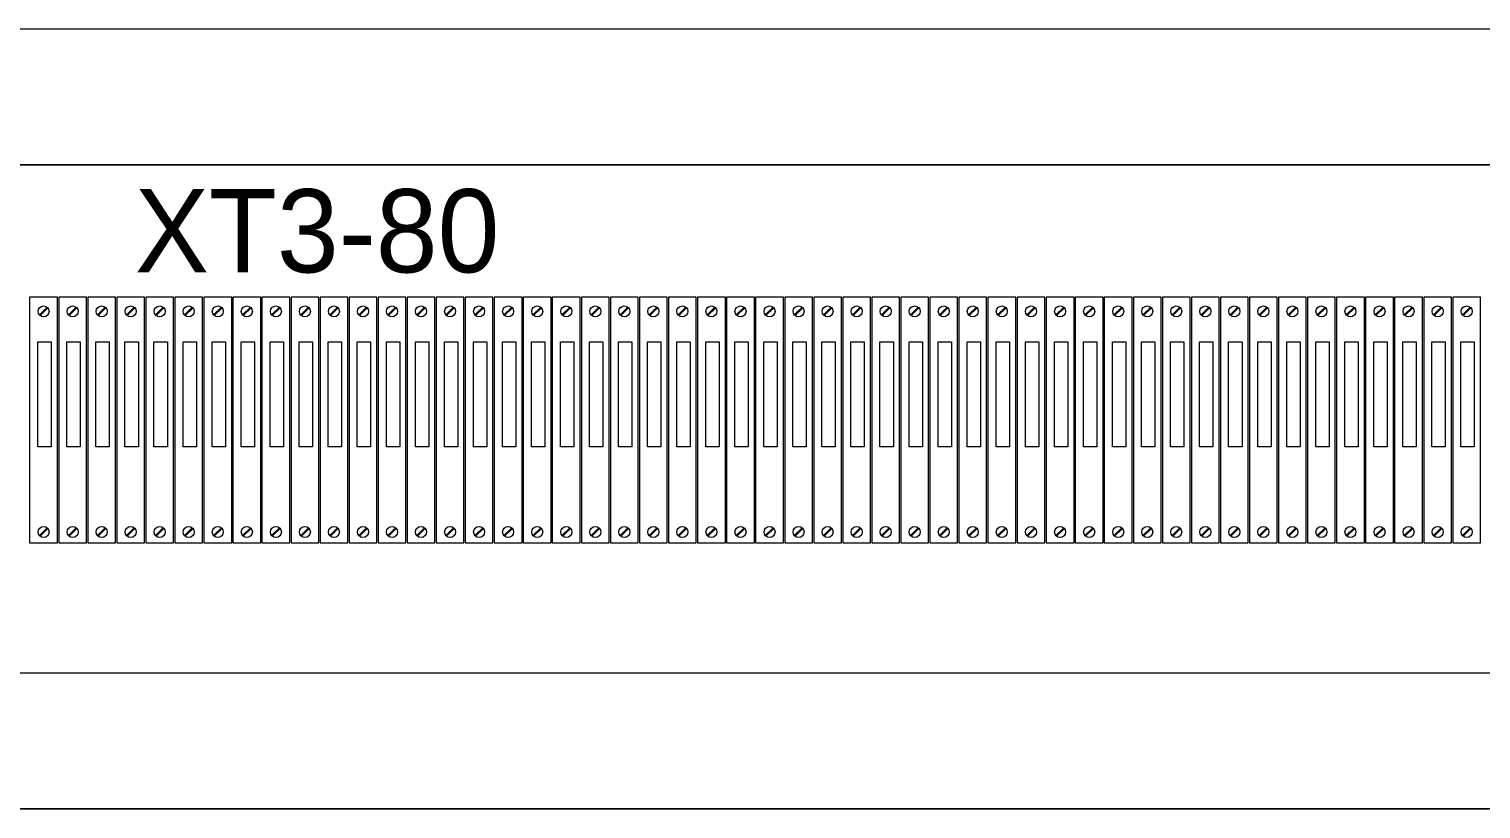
# Model space of a CAD drawing. Header units: millimetres. Extents: x 32721 to 72822, y 57624 to 123188.
# Drawn here: x 33098.1 to 33314.6, y 61780.2 to 61896.4 of the extents above; entities that cross this region are included whole.
import ezdxf

# ---------------------------------------------------------------- set-up
doc = ezdxf.new("R2010")
doc.units = ezdxf.units.MM
doc.header["$LTSCALE"] = 10
doc.layers.add('1轮廓实线层', color=7, linetype='Continuous', lineweight=18)
doc.layers.add('6文字层', color=3, linetype='Continuous', lineweight=18)
doc.styles.add('样式 1', font='SIMYOU.TTF', dxfattribs={"width": 0.75})

msp = doc.modelspace()

# ---------------------------------------------------------------- linework, layer by layer
at = {"layer": '1轮廓实线层'}
for p, q in [((33461.48, 61896.4), (33085.74, 61896.4)), ((33664.14, 61896.4), (33085.75, 61896.4)), ((33461.48, 61876.18), (33085.74, 61876.18)), ((33085.74, 61876.18), (33664.15, 61876.18)), ((33461.48, 61800.37), (33085.74, 61800.37)), ((33664.15, 61800.37), (33085.74, 61800.37)), ((33461.48, 61780.15), (33085.74, 61780.15)), ((33085.74, 61780.15), (33664.15, 61780.15))]:
    msp.add_line(p, q, dxfattribs=at)
at = {"layer": '1轮廓实线层', "lineweight": 13}
for p, q in [((33102.29, 61856.44), (33098.14, 61856.44)), ((33098.14, 61856.44), (33098.14, 61819.8)), ((33102.29, 61819.8), (33102.29, 61856.44)), ((33106.62, 61856.44), (33102.48, 61856.44)), ((33102.48, 61856.44), (33102.48, 61819.8)), ((33106.62, 61819.8), (33106.62, 61856.44)), ((33110.95, 61856.44), (33106.81, 61856.44)), ((33106.81, 61856.44), (33106.81, 61819.8)), ((33110.95, 61819.8), (33110.95, 61856.44)), ((33115.28, 61856.44), (33111.14, 61856.44)), ((33111.14, 61856.44), (33111.14, 61819.8)), ((33115.28, 61819.8), (33115.28, 61856.44)), ((33119.62, 61856.44), (33115.47, 61856.44)), ((33115.47, 61856.44), (33115.47, 61819.8)), ((33119.62, 61819.8), (33119.62, 61856.44)), ((33123.95, 61856.44), (33119.8, 61856.44)), ((33119.8, 61856.44), (33119.8, 61819.8)), ((33123.95, 61819.8), (33123.95, 61856.44)), ((33128.28, 61856.44), (33124.13, 61856.44)), ((33124.13, 61856.44), (33124.13, 61819.8)), ((33128.28, 61819.8), (33128.28, 61856.44)), ((33132.61, 61856.44), (33128.47, 61856.44)), ((33128.47, 61856.44), (33128.47, 61819.8)), ((33132.61, 61819.8), (33132.61, 61856.44)), ((33136.94, 61856.44), (33132.8, 61856.44)), ((33132.8, 61856.44), (33132.8, 61819.8)), ((33136.94, 61819.8), (33136.94, 61856.44)), ((33141.27, 61856.44), (33137.13, 61856.44)), ((33137.13, 61856.44), (33137.13, 61819.8)), ((33141.27, 61819.8), (33141.27, 61856.44)), ((33145.61, 61856.44), (33141.46, 61856.44)), ((33141.46, 61856.44), (33141.46, 61819.8)), ((33145.61, 61819.8), (33145.61, 61856.44)), ((33149.94, 61856.44), (33145.79, 61856.44)), ((33145.79, 61856.44), (33145.79, 61819.8)), ((33149.94, 61819.8), (33149.94, 61856.44)), ((33154.27, 61856.44), (33150.12, 61856.44)), ((33150.12, 61856.44), (33150.12, 61819.8)), ((33154.27, 61819.8), (33154.27, 61856.44)), ((33158.6, 61856.44), (33154.46, 61856.44)), ((33154.46, 61856.44), (33154.46, 61819.8)), ((33158.6, 61819.8), (33158.6, 61856.44)), ((33162.93, 61856.44), (33158.79, 61856.44)), ((33158.79, 61856.44), (33158.79, 61819.8)), ((33162.93, 61819.8), (33162.93, 61856.44)), ((33167.26, 61856.44), (33163.12, 61856.44)), ((33163.12, 61856.44), (33163.12, 61819.8)), ((33167.26, 61819.8), (33167.26, 61856.44)), ((33171.59, 61856.44), (33167.45, 61856.44)), ((33167.45, 61856.44), (33167.45, 61819.8)), ((33171.59, 61819.8), (33171.59, 61856.44)), ((33175.93, 61856.44), (33171.78, 61856.44)), ((33171.78, 61856.44), (33171.78, 61819.8)), ((33175.93, 61819.8), (33175.93, 61856.44)), ((33180.26, 61856.44), (33176.11, 61856.44)), ((33176.11, 61856.44), (33176.11, 61819.8)), ((33180.26, 61819.8), (33180.26, 61856.44)), ((33184.59, 61856.44), (33180.45, 61856.44)), ((33180.45, 61856.44), (33180.45, 61819.8)), ((33184.59, 61819.8), (33184.59, 61856.44)), ((33188.92, 61856.44), (33184.78, 61856.44)), ((33184.78, 61856.44), (33184.78, 61819.8)), ((33188.92, 61819.8), (33188.92, 61856.44)), ((33193.25, 61856.44), (33189.11, 61856.44)), ((33189.11, 61856.44), (33189.11, 61819.8)), ((33193.25, 61819.8), (33193.25, 61856.44)), ((33197.58, 61856.44), (33193.44, 61856.44)), ((33193.44, 61856.44), (33193.44, 61819.8)), ((33197.58, 61819.8), (33197.58, 61856.44)), ((33201.92, 61856.44), (33197.77, 61856.44)), ((33197.77, 61856.44), (33197.77, 61819.8)), ((33201.92, 61819.8), (33201.92, 61856.44)), ((33206.25, 61856.44), (33202.1, 61856.44)), ((33202.1, 61856.44), (33202.1, 61819.8)), ((33206.25, 61819.8), (33206.25, 61856.44)), ((33210.58, 61856.44), (33206.43, 61856.44)), ((33206.43, 61856.44), (33206.43, 61819.8)), ((33210.58, 61819.8), (33210.58, 61856.44)), ((33214.91, 61856.44), (33210.77, 61856.44)), ((33210.77, 61856.44), (33210.77, 61819.8)), ((33214.91, 61819.8), (33214.91, 61856.44)), ((33219.24, 61856.44), (33215.1, 61856.44)), ((33215.1, 61856.44), (33215.1, 61819.8)), ((33219.24, 61819.8), (33219.24, 61856.44)), ((33223.57, 61856.44), (33219.43, 61856.44)), ((33219.43, 61856.44), (33219.43, 61819.8)), ((33223.57, 61819.8), (33223.57, 61856.44)), ((33227.91, 61856.44), (33223.76, 61856.44)), ((33223.76, 61856.44), (33223.76, 61819.8)), ((33227.91, 61819.8), (33227.91, 61856.44)), ((33232.24, 61856.44), (33228.09, 61856.44)), ((33228.09, 61856.44), (33228.09, 61819.8)), ((33232.24, 61819.8), (33232.24, 61856.44)), ((33236.57, 61856.44), (33232.42, 61856.44)), ((33232.42, 61856.44), (33232.42, 61819.8)), ((33236.57, 61819.8), (33236.57, 61856.44)), ((33240.9, 61856.44), (33236.76, 61856.44)), ((33236.76, 61856.44), (33236.76, 61819.8)), ((33240.9, 61819.8), (33240.9, 61856.44)), ((33245.23, 61856.44), (33241.09, 61856.44)), ((33241.09, 61856.44), (33241.09, 61819.8)), ((33245.23, 61819.8), (33245.23, 61856.44)), ((33249.6, 61856.44), (33245.45, 61856.44)), ((33245.45, 61856.44), (33245.45, 61819.8)), ((33249.6, 61819.8), (33249.6, 61856.44)), ((33253.93, 61856.44), (33249.78, 61856.44)), ((33249.78, 61856.44), (33249.78, 61819.8)), ((33253.93, 61819.8), (33253.93, 61856.44)), ((33258.26, 61856.44), (33254.11, 61856.44)), ((33254.11, 61856.44), (33254.11, 61819.8)), ((33258.26, 61819.8), (33258.26, 61856.44)), ((33262.59, 61856.44), (33258.45, 61856.44)), ((33258.45, 61856.44), (33258.45, 61819.8)), ((33262.59, 61819.8), (33262.59, 61856.44)), ((33266.92, 61856.44), (33262.78, 61856.44)), ((33262.78, 61856.44), (33262.78, 61819.8)), ((33266.92, 61819.8), (33266.92, 61856.44)), ((33271.25, 61856.44), (33267.11, 61856.44)), ((33267.11, 61856.44), (33267.11, 61819.8)), ((33271.25, 61819.8), (33271.25, 61856.44)), ((33275.59, 61856.44), (33271.44, 61856.44)), ((33271.44, 61856.44), (33271.44, 61819.8)), ((33275.59, 61819.8), (33275.59, 61856.44)), ((33279.92, 61856.44), (33275.77, 61856.44)), ((33275.77, 61856.44), (33275.77, 61819.8)), ((33279.92, 61819.8), (33279.92, 61856.44)), ((33284.25, 61856.44), (33280.1, 61856.44)), ((33280.1, 61856.44), (33280.1, 61819.8)), ((33284.25, 61819.8), (33284.25, 61856.44)), ((33288.58, 61856.44), (33284.44, 61856.44)), ((33284.44, 61856.44), (33284.44, 61819.8)), ((33288.58, 61819.8), (33288.58, 61856.44)), ((33292.91, 61856.44), (33288.77, 61856.44)), ((33288.77, 61856.44), (33288.77, 61819.8)), ((33292.91, 61819.8), (33292.91, 61856.44)), ((33297.24, 61856.44), (33293.1, 61856.44)), ((33293.1, 61856.44), (33293.1, 61819.8)), ((33297.24, 61819.8), (33297.24, 61856.44)), ((33301.58, 61856.44), (33297.43, 61856.44)), ((33297.43, 61856.44), (33297.43, 61819.8)), ((33301.58, 61819.8), (33301.58, 61856.44)), ((33305.91, 61856.44), (33301.76, 61856.44)), ((33301.76, 61856.44), (33301.76, 61819.8)), ((33305.91, 61819.8), (33305.91, 61856.44)), ((33310.24, 61856.44), (33306.09, 61856.44)), ((33306.09, 61856.44), (33306.09, 61819.8)), ((33310.24, 61819.8), (33310.24, 61856.44)), ((33314.57, 61856.44), (33310.43, 61856.44)), ((33310.43, 61856.44), (33310.43, 61819.8)), ((33314.57, 61819.8), (33314.57, 61856.44)), ((33099.59, 61853.78), (33100.75, 61854.94)), ((33099.69, 61853.68), (33100.85, 61854.84)), ((33103.92, 61853.78), (33105.08, 61854.94)), ((33104.02, 61853.68), (33105.18, 61854.84)), ((33108.25, 61853.78), (33109.41, 61854.94)), ((33108.35, 61853.68), (33109.51, 61854.84)), ((33112.58, 61853.78), (33113.74, 61854.94)), ((33112.68, 61853.68), (33113.84, 61854.84)), ((33116.91, 61853.78), (33118.07, 61854.94)), ((33117.01, 61853.68), (33118.18, 61854.84)), ((33121.24, 61853.78), (33122.4, 61854.94)), ((33121.35, 61853.68), (33122.51, 61854.84)), ((33125.57, 61853.78), (33126.74, 61854.94)), ((33125.68, 61853.68), (33126.84, 61854.84)), ((33129.91, 61853.78), (33131.07, 61854.94)), ((33130.01, 61853.68), (33131.17, 61854.84)), ((33134.24, 61853.78), (33135.4, 61854.94)), ((33134.34, 61853.68), (33135.5, 61854.84)), ((33138.57, 61853.78), (33139.73, 61854.94)), ((33138.67, 61853.68), (33139.83, 61854.84)), ((33142.9, 61853.78), (33144.06, 61854.94)), ((33143, 61853.68), (33144.16, 61854.84)), ((33147.23, 61853.78), (33148.39, 61854.94)), ((33147.33, 61853.68), (33148.5, 61854.84)), ((33151.56, 61853.78), (33152.73, 61854.94)), ((33151.67, 61853.68), (33152.83, 61854.84)), ((33155.9, 61853.78), (33157.06, 61854.94)), ((33156, 61853.68), (33157.16, 61854.84)), ((33160.23, 61853.78), (33161.39, 61854.94)), ((33160.33, 61853.68), (33161.49, 61854.84)), ((33164.56, 61853.78), (33165.72, 61854.94)), ((33164.66, 61853.68), (33165.82, 61854.84)), ((33168.89, 61853.78), (33170.05, 61854.94)), ((33168.99, 61853.68), (33170.15, 61854.84)), ((33173.22, 61853.78), (33174.38, 61854.94)), ((33173.32, 61853.68), (33174.49, 61854.84)), ((33177.55, 61853.78), (33178.72, 61854.94)), ((33177.66, 61853.68), (33178.82, 61854.84)), ((33181.89, 61853.78), (33183.05, 61854.94)), ((33181.99, 61853.68), (33183.15, 61854.84)), ((33186.22, 61853.78), (33187.38, 61854.94)), ((33186.32, 61853.68), (33187.48, 61854.84)), ((33190.55, 61853.78), (33191.71, 61854.94)), ((33190.65, 61853.68), (33191.81, 61854.84)), ((33194.88, 61853.78), (33196.04, 61854.94)), ((33194.98, 61853.68), (33196.14, 61854.84)), ((33199.21, 61853.78), (33200.37, 61854.94)), ((33199.31, 61853.68), (33200.48, 61854.84)), ((33203.54, 61853.78), (33204.71, 61854.94)), ((33203.65, 61853.68), (33204.81, 61854.84)), ((33207.88, 61853.78), (33209.04, 61854.94)), ((33207.98, 61853.68), (33209.14, 61854.84)), ((33212.21, 61853.78), (33213.37, 61854.94)), ((33212.31, 61853.68), (33213.47, 61854.84)), ((33216.54, 61853.78), (33217.7, 61854.94)), ((33216.64, 61853.68), (33217.8, 61854.84)), ((33220.87, 61853.78), (33222.03, 61854.94)), ((33220.97, 61853.68), (33222.13, 61854.84)), ((33225.2, 61853.78), (33226.36, 61854.94)), ((33225.3, 61853.68), (33226.47, 61854.84)), ((33229.53, 61853.78), (33230.69, 61854.94)), ((33229.64, 61853.68), (33230.8, 61854.84)), ((33233.87, 61853.78), (33235.03, 61854.94)), ((33233.97, 61853.68), (33235.13, 61854.84)), ((33238.2, 61853.78), (33239.36, 61854.94)), ((33238.3, 61853.68), (33239.46, 61854.84)), ((33242.53, 61853.78), (33243.69, 61854.94)), ((33242.63, 61853.68), (33243.79, 61854.84)), ((33246.89, 61853.78), (33248.05, 61854.94)), ((33246.99, 61853.68), (33248.16, 61854.84)), ((33251.22, 61853.78), (33252.39, 61854.94)), ((33251.33, 61853.68), (33252.49, 61854.84)), ((33255.56, 61853.78), (33256.72, 61854.94)), ((33255.66, 61853.68), (33256.82, 61854.84)), ((33259.89, 61853.78), (33261.05, 61854.94)), ((33259.99, 61853.68), (33261.15, 61854.84)), ((33264.22, 61853.78), (33265.38, 61854.94)), ((33264.32, 61853.68), (33265.48, 61854.84)), ((33268.55, 61853.78), (33269.71, 61854.94)), ((33268.65, 61853.68), (33269.81, 61854.84)), ((33272.88, 61853.78), (33274.04, 61854.94)), ((33272.98, 61853.68), (33274.15, 61854.84)), ((33277.21, 61853.78), (33278.37, 61854.94)), ((33277.32, 61853.68), (33278.48, 61854.84)), ((33281.54, 61853.78), (33282.71, 61854.94)), ((33281.65, 61853.68), (33282.81, 61854.84)), ((33285.88, 61853.78), (33287.04, 61854.94)), ((33285.98, 61853.68), (33287.14, 61854.84)), ((33290.21, 61853.78), (33291.37, 61854.94)), ((33290.31, 61853.68), (33291.47, 61854.84)), ((33294.54, 61853.78), (33295.7, 61854.94)), ((33294.64, 61853.68), (33295.8, 61854.84)), ((33298.87, 61853.78), (33300.03, 61854.94)), ((33298.97, 61853.68), (33300.13, 61854.84)), ((33303.2, 61853.78), (33304.36, 61854.94)), ((33303.3, 61853.68), (33304.47, 61854.84)), ((33307.53, 61853.78), (33308.7, 61854.94)), ((33307.64, 61853.68), (33308.8, 61854.84)), ((33311.87, 61853.78), (33313.03, 61854.94)), ((33311.97, 61853.68), (33313.13, 61854.84)), ((33099.59, 61820.91), (33100.75, 61822.07)), ((33099.69, 61820.8), (33100.85, 61821.97)), ((33103.92, 61820.91), (33105.08, 61822.07)), ((33104.02, 61820.8), (33105.18, 61821.97)), ((33108.25, 61820.91), (33109.41, 61822.07)), ((33108.35, 61820.8), (33109.51, 61821.97)), ((33112.58, 61820.91), (33113.74, 61822.07)), ((33112.68, 61820.8), (33113.84, 61821.97)), ((33116.91, 61820.91), (33118.07, 61822.07)), ((33117.01, 61820.8), (33118.18, 61821.97)), ((33121.24, 61820.91), (33122.4, 61822.07)), ((33121.35, 61820.8), (33122.51, 61821.97)), ((33125.57, 61820.91), (33126.74, 61822.07)), ((33125.68, 61820.8), (33126.84, 61821.97)), ((33129.91, 61820.91), (33131.07, 61822.07)), ((33130.01, 61820.8), (33131.17, 61821.97)), ((33134.24, 61820.91), (33135.4, 61822.07)), ((33134.34, 61820.8), (33135.5, 61821.97)), ((33138.57, 61820.91), (33139.73, 61822.07)), ((33138.67, 61820.8), (33139.83, 61821.97)), ((33142.9, 61820.91), (33144.06, 61822.07)), ((33143, 61820.8), (33144.16, 61821.97)), ((33147.23, 61820.91), (33148.39, 61822.07)), ((33147.33, 61820.8), (33148.5, 61821.97)), ((33151.56, 61820.91), (33152.73, 61822.07)), ((33151.67, 61820.8), (33152.83, 61821.97)), ((33155.9, 61820.91), (33157.06, 61822.07)), ((33156, 61820.8), (33157.16, 61821.97)), ((33160.23, 61820.91), (33161.39, 61822.07)), ((33160.33, 61820.8), (33161.49, 61821.97)), ((33164.56, 61820.91), (33165.72, 61822.07)), ((33164.66, 61820.8), (33165.82, 61821.97)), ((33168.89, 61820.91), (33170.05, 61822.07)), ((33168.99, 61820.8), (33170.15, 61821.97)), ((33173.22, 61820.91), (33174.38, 61822.07)), ((33173.32, 61820.8), (33174.49, 61821.97)), ((33177.55, 61820.91), (33178.72, 61822.07)), ((33177.66, 61820.8), (33178.82, 61821.97)), ((33181.89, 61820.91), (33183.05, 61822.07)), ((33181.99, 61820.8), (33183.15, 61821.97)), ((33186.22, 61820.91), (33187.38, 61822.07)), ((33186.32, 61820.8), (33187.48, 61821.97)), ((33190.55, 61820.91), (33191.71, 61822.07)), ((33190.65, 61820.8), (33191.81, 61821.97)), ((33194.88, 61820.91), (33196.04, 61822.07)), ((33194.98, 61820.8), (33196.14, 61821.97)), ((33199.21, 61820.91), (33200.37, 61822.07)), ((33199.31, 61820.8), (33200.48, 61821.97)), ((33203.54, 61820.91), (33204.71, 61822.07)), ((33203.65, 61820.8), (33204.81, 61821.97)), ((33207.88, 61820.91), (33209.04, 61822.07)), ((33207.98, 61820.8), (33209.14, 61821.97)), ((33212.21, 61820.91), (33213.37, 61822.07)), ((33212.31, 61820.8), (33213.47, 61821.97)), ((33216.54, 61820.91), (33217.7, 61822.07)), ((33216.64, 61820.8), (33217.8, 61821.97)), ((33220.87, 61820.91), (33222.03, 61822.07)), ((33220.97, 61820.8), (33222.13, 61821.97)), ((33225.2, 61820.91), (33226.36, 61822.07)), ((33225.3, 61820.8), (33226.47, 61821.97)), ((33229.53, 61820.91), (33230.69, 61822.07)), ((33229.64, 61820.8), (33230.8, 61821.97)), ((33233.87, 61820.91), (33235.03, 61822.07)), ((33233.97, 61820.8), (33235.13, 61821.97)), ((33238.2, 61820.91), (33239.36, 61822.07)), ((33238.3, 61820.8), (33239.46, 61821.97)), ((33242.53, 61820.91), (33243.69, 61822.07)), ((33242.63, 61820.8), (33243.79, 61821.97)), ((33246.89, 61820.91), (33248.05, 61822.07)), ((33246.99, 61820.8), (33248.16, 61821.97)), ((33251.22, 61820.91), (33252.39, 61822.07)), ((33251.33, 61820.8), (33252.49, 61821.97)), ((33255.56, 61820.91), (33256.72, 61822.07)), ((33255.66, 61820.8), (33256.82, 61821.97)), ((33259.89, 61820.91), (33261.05, 61822.07)), ((33259.99, 61820.8), (33261.15, 61821.97)), ((33264.22, 61820.91), (33265.38, 61822.07)), ((33264.32, 61820.8), (33265.48, 61821.97)), ((33268.55, 61820.91), (33269.71, 61822.07)), ((33268.65, 61820.8), (33269.81, 61821.97)), ((33272.88, 61820.91), (33274.04, 61822.07)), ((33272.98, 61820.8), (33274.15, 61821.97)), ((33277.21, 61820.91), (33278.37, 61822.07)), ((33277.32, 61820.8), (33278.48, 61821.97)), ((33281.54, 61820.91), (33282.71, 61822.07)), ((33281.65, 61820.8), (33282.81, 61821.97)), ((33285.88, 61820.91), (33287.04, 61822.07)), ((33285.98, 61820.8), (33287.14, 61821.97)), ((33290.21, 61820.91), (33291.37, 61822.07)), ((33290.31, 61820.8), (33291.47, 61821.97)), ((33294.54, 61820.91), (33295.7, 61822.07)), ((33294.64, 61820.8), (33295.8, 61821.97)), ((33298.87, 61820.91), (33300.03, 61822.07)), ((33298.97, 61820.8), (33300.13, 61821.97)), ((33303.2, 61820.91), (33304.36, 61822.07)), ((33303.3, 61820.8), (33304.47, 61821.97)), ((33307.53, 61820.91), (33308.7, 61822.07)), ((33307.64, 61820.8), (33308.8, 61821.97)), ((33311.87, 61820.91), (33313.03, 61822.07)), ((33311.97, 61820.8), (33313.13, 61821.97)), ((33098.14, 61819.8), (33102.29, 61819.8)), ((33102.48, 61819.8), (33106.62, 61819.8)), ((33106.81, 61819.8), (33110.95, 61819.8)), ((33111.14, 61819.8), (33115.28, 61819.8)), ((33115.47, 61819.8), (33119.62, 61819.8)), ((33119.8, 61819.8), (33123.95, 61819.8)), ((33124.13, 61819.8), (33128.28, 61819.8)), ((33128.47, 61819.8), (33132.61, 61819.8)), ((33132.8, 61819.8), (33136.94, 61819.8)), ((33137.13, 61819.8), (33141.27, 61819.8)), ((33141.46, 61819.8), (33145.61, 61819.8)), ((33145.79, 61819.8), (33149.94, 61819.8)), ((33150.12, 61819.8), (33154.27, 61819.8)), ((33154.46, 61819.8), (33158.6, 61819.8)), ((33158.79, 61819.8), (33162.93, 61819.8)), ((33163.12, 61819.8), (33167.26, 61819.8)), ((33167.45, 61819.8), (33171.59, 61819.8)), ((33171.78, 61819.8), (33175.93, 61819.8)), ((33176.11, 61819.8), (33180.26, 61819.8)), ((33180.45, 61819.8), (33184.59, 61819.8)), ((33184.78, 61819.8), (33188.92, 61819.8)), ((33189.11, 61819.8), (33193.25, 61819.8)), ((33193.44, 61819.8), (33197.58, 61819.8)), ((33197.77, 61819.8), (33201.92, 61819.8)), ((33202.1, 61819.8), (33206.25, 61819.8)), ((33206.43, 61819.8), (33210.58, 61819.8)), ((33210.77, 61819.8), (33214.91, 61819.8)), ((33215.1, 61819.8), (33219.24, 61819.8)), ((33219.43, 61819.8), (33223.57, 61819.8)), ((33223.76, 61819.8), (33227.91, 61819.8)), ((33228.09, 61819.8), (33232.24, 61819.8)), ((33232.42, 61819.8), (33236.57, 61819.8)), ((33236.76, 61819.8), (33240.9, 61819.8)), ((33241.09, 61819.8), (33245.23, 61819.8)), ((33245.45, 61819.8), (33249.6, 61819.8)), ((33249.78, 61819.8), (33253.93, 61819.8)), ((33254.11, 61819.8), (33258.26, 61819.8)), ((33258.45, 61819.8), (33262.59, 61819.8)), ((33262.78, 61819.8), (33266.92, 61819.8)), ((33267.11, 61819.8), (33271.25, 61819.8)), ((33271.44, 61819.8), (33275.59, 61819.8)), ((33275.77, 61819.8), (33279.92, 61819.8)), ((33280.1, 61819.8), (33284.25, 61819.8)), ((33284.44, 61819.8), (33288.58, 61819.8)), ((33288.77, 61819.8), (33292.91, 61819.8)), ((33293.1, 61819.8), (33297.24, 61819.8)), ((33297.43, 61819.8), (33301.58, 61819.8)), ((33301.76, 61819.8), (33305.91, 61819.8)), ((33306.09, 61819.8), (33310.24, 61819.8)), ((33310.43, 61819.8), (33314.57, 61819.8))]:
    msp.add_line(p, q, dxfattribs=at)
for points in [[(33099.37, 61849.79), (33101.36, 61849.79), (33101.36, 61834.15), (33099.37, 61834.15)], [(33103.7, 61849.79), (33105.69, 61849.79), (33105.69, 61834.15), (33103.7, 61834.15)], [(33108.03, 61849.79), (33110.02, 61849.79), (33110.02, 61834.15), (33108.03, 61834.15)], [(33112.36, 61849.79), (33114.36, 61849.79), (33114.36, 61834.15), (33112.36, 61834.15)], [(33116.69, 61849.79), (33118.69, 61849.79), (33118.69, 61834.15), (33116.69, 61834.15)], [(33121.02, 61849.79), (33123.02, 61849.79), (33123.02, 61834.15), (33121.02, 61834.15)], [(33125.36, 61849.79), (33127.35, 61849.79), (33127.35, 61834.15), (33125.36, 61834.15)], [(33129.69, 61849.79), (33131.68, 61849.79), (33131.68, 61834.15), (33129.69, 61834.15)], [(33134.02, 61849.79), (33136.01, 61849.79), (33136.01, 61834.15), (33134.02, 61834.15)], [(33138.35, 61849.79), (33140.35, 61849.79), (33140.35, 61834.15), (33138.35, 61834.15)], [(33142.68, 61849.79), (33144.68, 61849.79), (33144.68, 61834.15), (33142.68, 61834.15)], [(33147.01, 61849.79), (33149.01, 61849.79), (33149.01, 61834.15), (33147.01, 61834.15)], [(33151.35, 61849.79), (33153.34, 61849.79), (33153.34, 61834.15), (33151.35, 61834.15)], [(33155.68, 61849.79), (33157.67, 61849.79), (33157.67, 61834.15), (33155.68, 61834.15)], [(33160.01, 61849.79), (33162, 61849.79), (33162, 61834.15), (33160.01, 61834.15)], [(33164.34, 61849.79), (33166.33, 61849.79), (33166.33, 61834.15), (33164.34, 61834.15)], [(33168.67, 61849.79), (33170.67, 61849.79), (33170.67, 61834.15), (33168.67, 61834.15)], [(33173, 61849.79), (33175, 61849.79), (33175, 61834.15), (33173, 61834.15)], [(33177.34, 61849.79), (33179.33, 61849.79), (33179.33, 61834.15), (33177.34, 61834.15)], [(33181.67, 61849.79), (33183.66, 61849.79), (33183.66, 61834.15), (33181.67, 61834.15)], [(33186, 61849.79), (33187.99, 61849.79), (33187.99, 61834.15), (33186, 61834.15)], [(33190.33, 61849.79), (33192.32, 61849.79), (33192.32, 61834.15), (33190.33, 61834.15)], [(33194.66, 61849.79), (33196.66, 61849.79), (33196.66, 61834.15), (33194.66, 61834.15)], [(33198.99, 61849.79), (33200.99, 61849.79), (33200.99, 61834.15), (33198.99, 61834.15)], [(33203.33, 61849.79), (33205.32, 61849.79), (33205.32, 61834.15), (33203.33, 61834.15)], [(33207.66, 61849.79), (33209.65, 61849.79), (33209.65, 61834.15), (33207.66, 61834.15)], [(33211.99, 61849.79), (33213.98, 61849.79), (33213.98, 61834.15), (33211.99, 61834.15)], [(33216.32, 61849.79), (33218.31, 61849.79), (33218.31, 61834.15), (33216.32, 61834.15)], [(33220.65, 61849.79), (33222.65, 61849.79), (33222.65, 61834.15), (33220.65, 61834.15)], [(33224.98, 61849.79), (33226.98, 61849.79), (33226.98, 61834.15), (33224.98, 61834.15)], [(33229.32, 61849.79), (33231.31, 61849.79), (33231.31, 61834.15), (33229.32, 61834.15)], [(33233.65, 61849.79), (33235.64, 61849.79), (33235.64, 61834.15), (33233.65, 61834.15)], [(33237.98, 61849.79), (33239.97, 61849.79), (33239.97, 61834.15), (33237.98, 61834.15)], [(33242.31, 61849.79), (33244.3, 61849.79), (33244.3, 61834.15), (33242.31, 61834.15)], [(33246.67, 61849.79), (33248.67, 61849.79), (33248.67, 61834.15), (33246.67, 61834.15)], [(33251.01, 61849.79), (33253, 61849.79), (33253, 61834.15), (33251.01, 61834.15)], [(33255.34, 61849.79), (33257.33, 61849.79), (33257.33, 61834.15), (33255.34, 61834.15)], [(33259.67, 61849.79), (33261.66, 61849.79), (33261.66, 61834.15), (33259.67, 61834.15)], [(33264, 61849.79), (33265.99, 61849.79), (33265.99, 61834.15), (33264, 61834.15)], [(33268.33, 61849.79), (33270.33, 61849.79), (33270.33, 61834.15), (33268.33, 61834.15)], [(33272.66, 61849.79), (33274.66, 61849.79), (33274.66, 61834.15), (33272.66, 61834.15)], [(33276.99, 61849.79), (33278.99, 61849.79), (33278.99, 61834.15), (33276.99, 61834.15)], [(33281.33, 61849.79), (33283.32, 61849.79), (33283.32, 61834.15), (33281.33, 61834.15)], [(33285.66, 61849.79), (33287.65, 61849.79), (33287.65, 61834.15), (33285.66, 61834.15)], [(33289.99, 61849.79), (33291.98, 61849.79), (33291.98, 61834.15), (33289.99, 61834.15)], [(33294.32, 61849.79), (33296.32, 61849.79), (33296.32, 61834.15), (33294.32, 61834.15)], [(33298.65, 61849.79), (33300.65, 61849.79), (33300.65, 61834.15), (33298.65, 61834.15)], [(33302.98, 61849.79), (33304.98, 61849.79), (33304.98, 61834.15), (33302.98, 61834.15)], [(33307.32, 61849.79), (33309.31, 61849.79), (33309.31, 61834.15), (33307.32, 61834.15)], [(33311.65, 61849.79), (33313.64, 61849.79), (33313.64, 61834.15), (33311.65, 61834.15)]]:
    msp.add_lwpolyline(points, close=True, dxfattribs=at)
for centre in [(33100.22, 61854.31), (33104.55, 61854.31), (33108.88, 61854.31), (33113.21, 61854.31), (33117.54, 61854.31), (33121.87, 61854.31), (33126.21, 61854.31), (33130.54, 61854.31), (33134.87, 61854.31), (33139.2, 61854.31), (33143.53, 61854.31), (33147.86, 61854.31), (33152.2, 61854.31), (33156.53, 61854.31), (33160.86, 61854.31), (33165.19, 61854.31), (33169.52, 61854.31), (33173.85, 61854.31), (33178.19, 61854.31), (33182.52, 61854.31), (33186.85, 61854.31), (33191.18, 61854.31), (33195.51, 61854.31), (33199.84, 61854.31), (33204.18, 61854.31), (33208.51, 61854.31), (33212.84, 61854.31), (33217.17, 61854.31), (33221.5, 61854.31), (33225.83, 61854.31), (33230.16, 61854.31), (33234.5, 61854.31), (33238.83, 61854.31), (33243.16, 61854.31), (33247.52, 61854.31), (33251.86, 61854.31), (33256.19, 61854.31), (33260.52, 61854.31), (33264.85, 61854.31), (33269.18, 61854.31), (33273.51, 61854.31), (33277.84, 61854.31), (33282.18, 61854.31), (33286.51, 61854.31), (33290.84, 61854.31), (33295.17, 61854.31), (33299.5, 61854.31), (33303.83, 61854.31), (33308.17, 61854.31), (33312.5, 61854.31), (33100.22, 61821.44), (33104.55, 61821.44), (33108.88, 61821.44), (33113.21, 61821.44), (33117.54, 61821.44), (33121.87, 61821.44), (33126.21, 61821.44), (33130.54, 61821.44), (33134.87, 61821.44), (33139.2, 61821.44), (33143.53, 61821.44), (33147.86, 61821.44), (33152.2, 61821.44), (33156.53, 61821.44), (33160.86, 61821.44), (33165.19, 61821.44), (33169.52, 61821.44), (33173.85, 61821.44), (33178.19, 61821.44), (33182.52, 61821.44), (33186.85, 61821.44), (33191.18, 61821.44), (33195.51, 61821.44), (33199.84, 61821.44), (33204.18, 61821.44), (33208.51, 61821.44), (33212.84, 61821.44), (33217.17, 61821.44), (33221.5, 61821.44), (33225.83, 61821.44), (33230.16, 61821.44), (33234.5, 61821.44), (33238.83, 61821.44), (33243.16, 61821.44), (33247.52, 61821.44), (33251.86, 61821.44), (33256.19, 61821.44), (33260.52, 61821.44), (33264.85, 61821.44), (33269.18, 61821.44), (33273.51, 61821.44), (33277.84, 61821.44), (33282.18, 61821.44), (33286.51, 61821.44), (33290.84, 61821.44), (33295.17, 61821.44), (33299.5, 61821.44), (33303.83, 61821.44), (33308.17, 61821.44), (33312.5, 61821.44)]:
    msp.add_circle(centre, 0.821, dxfattribs=at)

# ---------------------------------------------------------------- texts
at = {"layer": '6文字层', "style": '样式 1'}
msp.add_text('XT3-80', height=12.404, rotation=360, dxfattribs=at).set_placement((33113.83, 61860.13))

doc.saveas('drawing.dxf')
